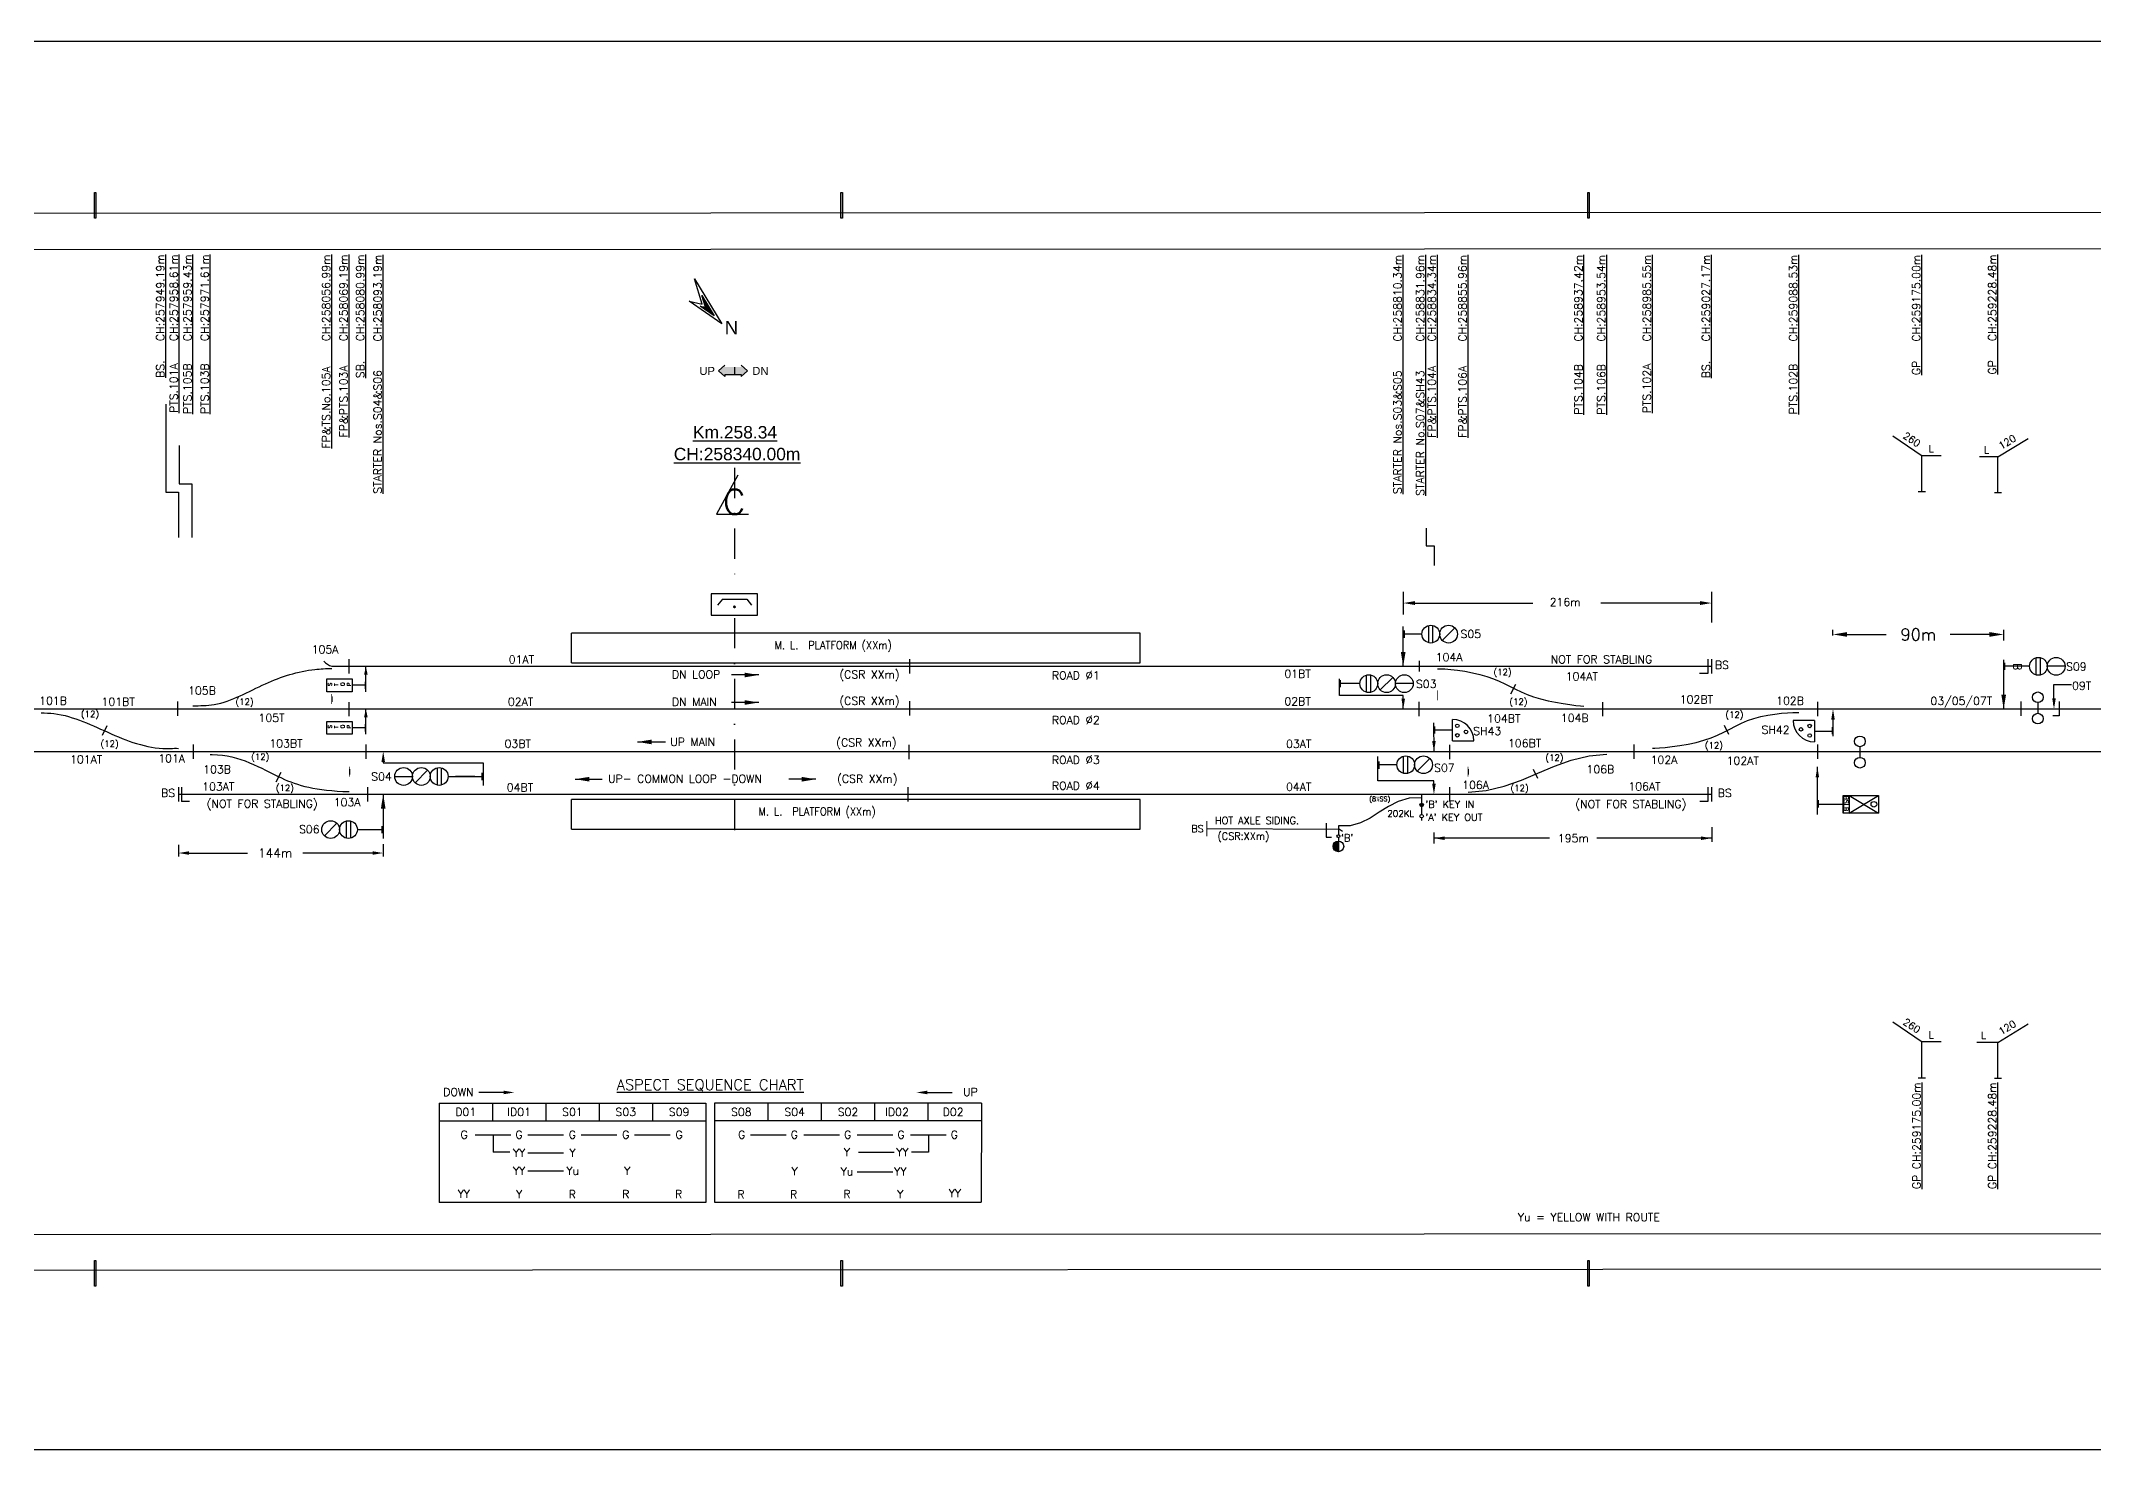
# Model space of a CAD drawing. Extents: x 2475 to 6205, y -9868 to 588.
# Drawn here: x 2975.9 to 3408.9, y -9868.1 to -9570.9 of the extents above; entities that cross this region are included whole.
import ezdxf
from ezdxf.enums import TextEntityAlignment as Align

# ---------------------------------------------------------------- set-up
doc = ezdxf.new("R2010")
doc.units = 0
doc.header["$LTSCALE"] = 0.5
doc.linetypes.add('DASHDOT', pattern=[25.4, 12.7, -6.35, 0, -6.35])
doc.linetypes.add('HIDDEN', pattern=[0.375, 0.25, -0.125])
doc.layers.get('0').update_dxf_attribs({"linetype": 'CONTINUOUS'})
doc.layers.get('DEFPOINTS').update_dxf_attribs({"linetype": 'CONTINUOUS'})
doc.layers.add('DIM', color=7, linetype='CONTINUOUS')
doc.layers.add('POINTS', color=7, linetype='CONTINUOUS')
doc.styles.add('ARIAL', font='arial.ttf')
doc.styles.add('ROMANS', font='ROMANS.shx')
doc.dimstyles.get("Standard").update_dxf_attribs({"dimtxt": 0.18, "dimasz": 0.18, "dimexe": 0.18, "dimexo": 0.0625, "dimgap": 0.09, "dimtad": 0, "dimtih": 1, "dimtoh": 1, "dimdec": 4, "dimzin": 0, "dimdsep": 46, "dimtxsty": 'Standard', "dimcen": 0.09, "dimadec": 0, "dimazin": 0, "dimtfac": 1, "dimtdec": 4, "dimtofl": 0, "dimtmove": 0, "dimatfit": 3, "dimfxl": 1, "dimtolj": 1, "dimtzin": 0, "dimarcsym": 0})

# ---------------------------------------------------------------- blocks, each defined once
blk = doc.blocks.new('*D106')
at = {"color": 0, "lineweight": -2, "ltscale": 5, "transparency": 16777216}
for p, q in [((3353.85, -9696.3), (3353.85, -9695.06)), ((3389.87, -9697.31), (3389.87, -9695.06)), ((3356.85, -9696.06), (3365.11, -9696.06)), ((3386.87, -9696.06), (3378.61, -9696.06))]:
    blk.add_line(p, q, dxfattribs=at)
at = {"color": 0, "ltscale": 5, "transparency": 16777216}
for points in [[(3356.85, -9695.56), (3356.85, -9696.56), (3353.85, -9696.06)], [(3386.87, -9695.56), (3386.87, -9696.56), (3389.87, -9696.06)]]:
    blk.add_solid(points, dxfattribs=at)
at = {"layer": 'DEFPOINTS', "color": 0, "ltscale": 5, "transparency": 16777216}
for p in [(3389.87, -9696.06), (3353.85, -9701.3), (3389.87, -9702.31)]:
    blk.add_point(p, dxfattribs=at)
at = {"color": 0, "ltscale": 5, "transparency": 16777216, "insert": (3371.86, -9696.06), "char_height": 2.5, "attachment_point": 5, "style": 'ROMANS'}
blk.add_mtext('\\A1;90m', dxfattribs=at)

msp = doc.modelspace()

# ---------------------------------------------------------------- hatches: boundary and pattern name
at = {"true_color": 0x000000}
h = msp.add_hatch(color=18, dxfattribs=at)
h.dxf.hatch_style = 1
h.paths.add_polyline_path([(2987.4535, -9602.8332), (2987.1664, -9602.8332), (2987.1664, -9608.2577), (2987.4535, -9608.2577)])
h = msp.add_hatch(color=18, dxfattribs=at)
h.dxf.hatch_style = 1
h.paths.add_polyline_path([(3144.9101, -9602.8332), (3144.623, -9602.8332), (3144.623, -9608.2577), (3144.9101, -9608.2577)])
h = msp.add_hatch(color=18, dxfattribs=at)
h.dxf.hatch_style = 1
h.paths.add_polyline_path([(3302.4059, -9602.8332), (3302.1188, -9602.8332), (3302.1188, -9608.2577), (3302.4059, -9608.2577)])
msp.add_hatch(color=18, dxfattribs=at).paths.add_polyline_path([(3116.0543, -9627.0405), (3115.2963, -9624.5475), (3117.8969, -9628.8349), (3114.9163, -9626.7825)])
h = msp.add_hatch(color=18, dxfattribs=at)
h.dxf.hatch_style = 1
h.paths.add_polyline_path([(3120.1372, -9639.6522), (3120.1372, -9639.2576), (3118.7937, -9640.4333), (3120.1372, -9641.6091), (3120.1372, -9641.2145), (3123.5929, -9641.2145), (3123.5929, -9641.6091), (3124.9364, -9640.4333), (3123.5929, -9639.2576), (3123.5929, -9639.6522)])
h = msp.add_hatch(color=18, dxfattribs=at)
edge = h.paths.add_edge_path()
edge.add_arc((3267.1014, -9732.0371), 0.375, 0, 360)
h = msp.add_hatch(color=18, dxfattribs=at)
h.paths.add_polyline_path([(3267.1014, -9731.7243, -0.41421356), (3267.4142, -9732.0371, -0.41421356), (3267.1014, -9732.3499)])
h.paths.add_polyline_path([(3267.1014, -9732.3499, -0.41421356), (3266.7885, -9732.0371, -0.41421356), (3267.1014, -9731.7243)])
h = msp.add_hatch(color=18, dxfattribs=at)
h.dxf.hatch_style = 1
h.paths.add_polyline_path([(2987.4535, -9828.1664), (2987.1664, -9828.1664), (2987.1664, -9833.5909), (2987.4535, -9833.5909)])
h = msp.add_hatch(color=18, dxfattribs=at)
h.dxf.hatch_style = 1
h.paths.add_polyline_path([(3144.9101, -9828.1664), (3144.623, -9828.1664), (3144.623, -9833.5909), (3144.9101, -9833.5909)])
h = msp.add_hatch(color=18, dxfattribs=at)
h.dxf.hatch_style = 1
h.paths.add_polyline_path([(3302.4059, -9828.1664), (3302.1188, -9828.1664), (3302.1188, -9833.5909), (3302.4059, -9833.5909)])

# ---------------------------------------------------------------- linework, layer by layer
at = {"color": 18, "true_color": 0x000000}
for p, q in [((2514.58, -9607.4143), (4562.288, -9606.3471)), ((4554.788, -9614.1035), (2540.7424, -9615.1443)), ((3115.3547, -9626.3897), (3113.7263, -9621.0335)), ((3113.7263, -9621.0335), (3119.4679, -9630.4995)), ((3112.589, -9625.7627), (3115.3547, -9626.3897)), ((3119.4679, -9630.4995), (3112.589, -9625.7627)), ((3116.0543, -9627.0405), (3115.2963, -9624.5475)), ((3115.2963, -9624.5475), (3117.8969, -9628.8349)), ((3114.9163, -9626.7825), (3116.0543, -9627.0405)), ((3117.8969, -9628.8349), (3114.9163, -9626.7825)), ((3372.6507, -9658.4256), (3366.4541, -9654.2005)), ((3388.6518, -9658.6155), (3395.0415, -9654.6884)), ((3372.6078, -9665.924), (3372.6078, -9658.424)), ((3376.7111, -9658.3556), (3372.6984, -9658.3556)), ((3376.7111, -9658.3588), (3372.6984, -9658.3556)), ((3388.6518, -9658.6155), (3384.798, -9658.6155)), ((3388.6518, -9666.1155), (3388.6518, -9658.6155)), ((3122.8578, -9662.4683), (3118.3578, -9670.7183)), ((3371.8578, -9665.924), (3373.3578, -9665.924)), ((3387.9018, -9666.1155), (3389.4018, -9666.1155)), ((3118.3578, -9670.7183), (3125.1078, -9670.7183)), ((3268.0786, -9673.613), (3268.0786, -9677.35)), ((3268.0786, -9677.35), (3269.7414, -9677.35)), ((3269.7414, -9677.35), (3269.7414, -9681.5022)), ((3119.6125, -9688.6501), (3118.5735, -9689.8636)), ((3119.5965, -9688.6501), (3124.7439, -9688.6501)), ((3124.7279, -9688.6501), (3125.7669, -9689.8636)), ((3263.2098, -9687.0428), (3263.2098, -9691.833)), ((3264.9733, -9689.4379), (3290.5431, -9689.4379)), ((3325.7838, -9689.4379), (3304.8782, -9689.4379)), ((3328.2588, -9687.0428), (3328.2588, -9693.535)), ((3263.4072, -9695.2422), (3263.4072, -9696.7422)), ((3268.5822, -9697.8124), (3268.5822, -9694.172)), ((3269.4822, -9697.8124), (3269.4822, -9694.172)), ((3274.1068, -9694.6652), (3271.4575, -9697.3193)), ((3267.1572, -9695.9922), (3263.4072, -9695.9922)), ((3040.8263, -9701.2885), (3040.8263, -9704.2885)), ((3159.0734, -9701.2688), (3159.0734, -9704.2688)), ((3266.5649, -9701.662), (3266.5649, -9703.912)), ((3327.436, -9701.287), (3327.436, -9704.287)), ((3328.2588, -9701.287), (3328.2588, -9704.287)), ((3390.0642, -9702.0376), (3390.0642, -9703.5376)), ((3395.3142, -9702.7876), (3390.0642, -9702.7876)), ((3396.7392, -9704.6078), (3396.7392, -9700.9674)), ((3397.6392, -9704.6078), (3397.6392, -9700.9674)), ((3402.8142, -9702.7876), (3399.0642, -9702.7876)), ((3044.2377, -9706.7904), (3041.5431, -9706.7904)), ((3044.2377, -9706.0404), (3044.2377, -9707.5404)), ((3249.914, -9705.6931), (3249.914, -9707.1931)), ((3254.0776, -9706.4431), (3249.914, -9706.4431)), ((3255.5026, -9708.2633), (3255.5026, -9704.6229)), ((3256.4026, -9708.2633), (3256.4026, -9704.6229)), ((3261.0272, -9705.116), (3258.378, -9707.7701)), ((3265.3276, -9706.4431), (3261.5776, -9706.4448)), ((3285.9239, -9708.5692), (3286.9783, -9706.5256)), ((3400.48, -9706.6563), (3404.1694, -9706.6563)), ((3004.6374, -9710.2314), (3004.6374, -9713.2314)), ((3040.8265, -9710.3199), (3040.8265, -9713.3199)), ((3159.091, -9710.1622), (3159.091, -9713.1622)), ((3266.5271, -9710.287), (3266.5271, -9713.287)), ((3305.2338, -9710.3246), (3305.2338, -9713.3246)), ((3350.5668, -9710.287), (3350.5668, -9713.287)), ((3393.4858, -9710.1995), (3393.4858, -9713.1995)), ((3397.0772, -9710.4424), (3397.0772, -9712.6924)), ((3401.5884, -9710.2416), (3401.5884, -9713.2416)), ((2989.7999, -9715.3495), (2988.7456, -9717.3931)), ((3044.2329, -9715.7549), (3041.5382, -9715.7549)), ((3044.2329, -9715.0049), (3044.2329, -9716.5049)), ((3331.9244, -9717.2058), (3330.9771, -9715.2873)), ((3007.9797, -9719.287), (3007.9797, -9722.287)), ((3044.3906, -9719.287), (3044.3906, -9722.287)), ((3158.9011, -9719.3828), (3158.9011, -9722.3828)), ((3272.9958, -9719.3735), (3272.9958, -9722.3735)), ((3311.8728, -9719.287), (3311.8728, -9722.287)), ((3350.5668, -9719.287), (3350.5668, -9722.287)), ((3359.543, -9719.7406), (3359.543, -9721.9906)), ((3026.4934, -9725.2146), (3025.439, -9727.2582)), ((3054.785, -9727.3496), (3057.4342, -9724.6956)), ((3059.4096, -9724.2024), (3059.4096, -9727.8428)), ((3060.3096, -9724.2024), (3060.3096, -9727.8428)), ((3068.9644, -9726.7726), (3068.9644, -9725.2726)), ((3069.1618, -9723.1835), (3069.1618, -9727.8981)), ((3257.8625, -9726.9285), (3257.8625, -9721.8162)), ((3263.2912, -9725.3682), (3263.2912, -9721.7278)), ((3264.1912, -9725.3682), (3264.1912, -9721.7278)), ((3268.8158, -9722.221), (3266.1666, -9724.8751)), ((3291.6075, -9726.4394), (3290.6602, -9724.5209)), ((3350.5668, -9734.0574), (3350.5668, -9723.987)), ((3004.8648, -9728.2861), (3004.8648, -9731.2861)), ((3005.48, -9728.287), (3005.48, -9731.287)), ((3044.7685, -9728.2995), (3044.7685, -9731.2995)), ((3050.4846, -9726.0226), (3054.2346, -9726.0209)), ((3061.7346, -9726.0226), (3068.9644, -9726.0226)), ((3158.6985, -9728.2914), (3158.6985, -9731.2914)), ((3267.1014, -9729.7871), (3267.1014, -9734.0174)), ((3272.9958, -9728.2871), (3272.9958, -9731.2871)), ((3327.4907, -9728.287), (3327.4907, -9731.287)), ((3328.2588, -9728.287), (3328.2588, -9731.287)), ((3355.9839, -9731.9056), (3350.7339, -9731.9056)), ((3355.9915, -9730.0306), (3355.9915, -9733.7806)), ((3357.3093, -9733.7806), (3363.4839, -9730.0306)), ((3357.3093, -9730.0306), (3363.4839, -9733.7806)), ((3357.3093, -9730.0306), (3357.3093, -9733.7806)), ((3035.656, -9738.5641), (3038.3053, -9735.91)), ((3040.2807, -9735.4168), (3040.2807, -9739.0572)), ((3041.1807, -9735.4168), (3041.1807, -9739.0572)), ((3042.6057, -9737.237), (3047.866, -9737.237)), ((3047.866, -9737.987), (3047.866, -9736.487)), ((3249.5369, -9737.1995), (3221.7925, -9737.0484)), ((3246.98, -9735.9015), (3246.98, -9738.8649)), ((3249.5369, -9736.4641), (3249.5369, -9738.3322)), ((3267.1014, -9734.7674), (3267.1014, -9735.3288)), ((3246.98, -9738.8649), (3248.0622, -9738.8649)), ((3249.5369, -9738.9579), (3249.5369, -9741.9016)), ((3294.085, -9739.0567), (3269.6958, -9739.0567)), ((3328.2794, -9739.0567), (3304.0599, -9739.0567)), ((3372.6507, -9782.1114), (3366.4541, -9777.8863)), ((3388.6518, -9782.1484), (3395.0415, -9778.2214)), ((3372.6078, -9789.6098), (3372.6078, -9782.1098)), ((3376.7111, -9782.0414), (3372.6984, -9782.0414)), ((3376.7111, -9782.0446), (3372.6984, -9782.0414)), ((3388.6518, -9782.1484), (3384.1953, -9782.1484)), ((3388.6518, -9789.6484), (3388.6518, -9782.1484)), ((3371.8578, -9789.6098), (3373.3578, -9789.6098)), ((3387.9018, -9789.6484), (3389.4018, -9789.6484)), ((3073.4776, -9792.693), (3068.2276, -9792.693)), ((3162.8004, -9792.693), (3168.0504, -9792.693)), ((3059.848, -9794.9412), (3116.098, -9794.9412)), ((3059.848, -9794.9412), (3059.848, -9815.8842)), ((3059.848, -9798.6912), (3116.098, -9798.6912)), ((3071.098, -9794.9412), (3071.098, -9798.6912)), ((3082.348, -9794.9412), (3082.348, -9798.6912)), ((3093.598, -9794.9412), (3093.598, -9798.6912)), ((3104.848, -9794.9412), (3104.848, -9798.6912)), ((3116.098, -9794.9412), (3116.098, -9815.8842)), ((3117.973, -9794.9412), (3117.973, -9815.8316)), ((3174.2333, -9794.9412), (3117.973, -9794.9412)), ((3174.2315, -9798.6912), (3117.973, -9798.6912)), ((3129.223, -9794.9412), (3129.223, -9798.6912)), ((3140.473, -9794.9412), (3140.473, -9798.6912)), ((3151.723, -9794.9412), (3151.723, -9798.6912)), ((3162.973, -9794.9412), (3162.973, -9798.6912)), ((3162.973, -9795.3162), (3162.973, -9798.6912)), ((3174.2333, -9794.9412), (3174.2239, -9815.8316)), ((3067.4922, -9801.606), (3074.9922, -9801.606)), ((3071.2422, -9801.606), (3071.2422, -9805.2931)), ((3078.598, -9801.606), (3086.098, -9801.606)), ((3089.848, -9801.606), (3097.348, -9801.606)), ((3101.098, -9801.606), (3108.598, -9801.606)), ((3125.5549, -9801.606), (3133.0549, -9801.606)), ((3136.8049, -9801.606), (3144.3049, -9801.606)), ((3148.0549, -9801.606), (3155.5549, -9801.606)), ((3159.3049, -9801.606), (3166.8049, -9801.606)), ((3163.0549, -9801.606), (3163.0549, -9805.2931)), ((3074.7776, -9805.2931), (3071.2422, -9805.2931)), ((3078.598, -9805.418), (3086.098, -9805.418)), ((3148.319, -9805.3087), (3155.819, -9805.3087)), ((3163.0549, -9805.2931), (3159.5194, -9805.2931)), ((3078.598, -9809.201), (3086.098, -9809.201)), ((3148.0549, -9809.4626), (3155.5549, -9809.4626)), ((3116.098, -9815.8842), (3059.848, -9815.8842)), ((3117.973, -9815.8316), (3174.2239, -9815.8316)), ((2540.7768, -9822.8943), (4554.788, -9821.8492)), ((2514.58, -9830.3932), (4562.288, -9829.3266))]:
    msp.add_line(p, q, dxfattribs=at)
at = {"color": 18, "linetype": 'DASHDOT', "true_color": 0x000000}
msp.add_line((3122.1416, -9639.6522), (3122.1416, -9641.2145), dxfattribs=at)
at = {"color": 18, "ltscale": 5, "true_color": 0x000000}
for p, q in [((3207.7563, -9695.8202), (3087.7441, -9695.8202)), ((3087.7441, -9702.037), (3087.7441, -9695.8202)), ((3207.7563, -9695.8202), (3087.7441, -9695.8202)), ((3087.7441, -9702.037), (3087.7441, -9695.8202)), ((3207.7563, -9702.037), (3207.7563, -9695.8202)), ((3207.7563, -9702.037), (3207.7563, -9695.8202)), ((3249.7924, -9708.9404), (3249.7924, -9705.4212)), ((3327.436, -9704.287), (3325.7295, -9704.287)), ((3353.8668, -9714.037), (3353.8668, -9717.4955)), ((3401.5884, -9713.2416), (3400.257, -9713.2416)), ((3269.6958, -9727.5371), (3269.6958, -9726.9285)), ((3007.1865, -9731.287), (3005.48, -9731.287)), ((3091.9011, -9730.9066), (3087.7441, -9730.9066)), ((3087.7441, -9737.1235), (3087.7441, -9730.9066)), ((3133.5899, -9730.9066), (3091.8955, -9730.9066)), ((3156.7948, -9730.9066), (3133.5899, -9730.9066)), ((3207.7563, -9730.9066), (3155.8949, -9730.9066)), ((3207.7563, -9737.1235), (3207.7563, -9730.9066)), ((3327.4907, -9731.287), (3325.7842, -9731.287)), ((3269.6958, -9737.878), (3269.6958, -9740.1478)), ((3328.2794, -9736.7056), (3328.2794, -9739.8067)), ((3004.8662, -9740.4219), (3004.8662, -9742.9266)), ((3007.1162, -9742.1766), (3019.4604, -9742.1766)), ((3045.8148, -9742.1766), (3031.1033, -9742.1766)), ((3048.0648, -9740.3148), (3048.0648, -9742.9266)), ((3326.0294, -9739.0567), (3304.9108, -9739.0567))]:
    msp.add_line(p, q, dxfattribs=at)
at = {"color": 18, "linetype": 'ByBlock', "true_color": 0x000000}
for p, q in [((3037.2047, -9709.1209), (3037.2047, -9710.2816)), ((3040.9458, -9724.4541), (3040.9458, -9725.6148)), ((3276.8958, -9724.4541), (3276.8958, -9725.6148))]:
    msp.add_line(p, q, dxfattribs=at)
at = {"color": 18, "ltscale": 27, "true_color": 0x000000}
for p, q in [((3263.2098, -9708.9404), (3249.7924, -9708.9404)), ((3048.0648, -9723.1835), (3069.1618, -9723.1835)), ((3269.6958, -9726.9285), (3257.8625, -9726.9285))]:
    msp.add_line(p, q, dxfattribs=at)
at = {"color": 18, "linetype": 'HIDDEN', "ltscale": 27, "true_color": 0x000000}
msp.add_line((3048.0648, -9722.9711), (3048.0648, -9723.1835), dxfattribs=at)
at = {"color": 18, "true_color": 0x000000}
for points in [[(2474.6115, -9570.8647), (4590.6897, -9570.8647), (4590.6897, -9868.1189), (2474.6115, -9868.1189)], [(2987.1664, -9602.8332), (2987.4535, -9602.8332), (2987.4535, -9608.2577), (2987.1664, -9608.2577)], [(3144.623, -9602.8332), (3144.9101, -9602.8332), (3144.9101, -9608.2577), (3144.623, -9608.2577)], [(3302.1188, -9602.8332), (3302.4059, -9602.8332), (3302.4059, -9608.2577), (3302.1188, -9608.2577)], [(3126.9828, -9687.4897), (3117.2328, -9687.4897), (3117.2328, -9691.9897), (3126.9828, -9691.9897)], [(3036.1431, -9708.1404), (3036.1431, -9705.4404), (3041.5431, -9705.4404), (3041.5431, -9708.1404)], [(3036.1382, -9717.1049), (3036.1382, -9714.4049), (3041.5382, -9714.4049), (3041.5382, -9717.1049)], [(3363.4839, -9730.0306), (3363.4839, -9733.7806), (3355.9839, -9733.7806), (3355.9839, -9730.0306)], [(2987.1664, -9828.1664), (2987.4535, -9828.1664), (2987.4535, -9833.5909), (2987.1664, -9833.5909)], [(3144.623, -9828.1664), (3144.9101, -9828.1664), (3144.9101, -9833.5909), (3144.623, -9833.5909)], [(3302.1188, -9828.1664), (3302.4059, -9828.1664), (3302.4059, -9833.5909), (3302.1188, -9833.5909)]]:
    msp.add_lwpolyline(points, close=True, dxfattribs=at)
for points in [[(3002.2036, -9647.4559), (3002.2036, -9666.0735), (3004.8648, -9666.0735), (3004.8648, -9675.6032)], [(3005.0296, -9656.1785), (3005.0296, -9664.2882), (3007.6908, -9664.2882), (3007.6908, -9675.6032)], [(3037.2048, -9702.7887), (3091.7287, -9702.7874)], [(3087.7441, -9702.037), (3091.5982, -9702.037)], [(3087.7441, -9702.037), (3091.5982, -9702.037)], [(3091.6156, -9702.037), (3134.8689, -9702.037)], [(3091.7441, -9702.787), (3137.7922, -9702.787)], [(3114.7414, -9702.037), (3134.8689, -9702.037)], [(3134.8689, -9702.037), (3154.3598, -9702.037)], [(3137.7922, -9702.787), (3328.2588, -9702.787)], [(3154.3597, -9702.037), (3207.7563, -9702.037)], [(3004.8648, -9729.7861), (3091.5982, -9729.7851)], [(3091.6303, -9729.7852), (3137.3447, -9729.7872)], [(3137.3447, -9729.7872), (3328.2588, -9729.787)], [(3087.7441, -9737.1235), (3109.4157, -9737.1235)], [(3109.4157, -9737.1235), (3133.9089, -9737.1235)], [(3133.9089, -9737.1235), (3207.7563, -9737.1235)]]:
    msp.add_lwpolyline(points, dxfattribs=at)
at = {"color": 18, "linetype": 'DASHDOT', "true_color": 0x000000}
for points in [[(3122.1494, -9660.9247), (3122.1494, -9686.4489)], [(3122.1494, -9692.6354), (3122.1494, -9739.3907)]]:
    msp.add_lwpolyline(points, dxfattribs=at)
at = {"color": 18, "true_color": 0x000000, "const_width": 0.3}
msp.add_lwpolyline([(3122.0002, -9690.2452, -1), (3122.3002, -9690.2452, -1)], format="xyb", close=True, dxfattribs=at)
at = {"color": 18, "ltscale": 5, "true_color": 0x000000}
for points in [[(3044.4048, -9708.1676), (3044.4048, -9702.7884)], [(3400.48, -9710.9274), (3400.48, -9706.6563)], [(3044.4, -9717.1322), (3044.4, -9711.7529)], [(3263.2208, -9711.787), (3263.2098, -9708.9404)], [(3269.7065, -9720.787), (3269.6958, -9714.6862)]]:
    msp.add_lwpolyline(points, dxfattribs=at)
at = {"color": 18, "linetype": 'ByBlock', "true_color": 0x000000}
for points in [[(3270.4098, -9703.3457), (3271.047, -9703.3024), (3272.0138, -9703.331), (3273.2412, -9703.4298), (3274.6603, -9703.5971), (3276.202, -9703.8312), (3277.7974, -9704.1303), (3279.3774, -9704.4928), (3280.8732, -9704.9169), (3282.2336, -9705.3987), (3283.479, -9705.9258), (3284.6477, -9706.4835), (3285.7782, -9707.0572), (3286.9086, -9707.6322), (3288.0774, -9708.1938), (3289.3228, -9708.7275), (3290.6831, -9709.2186), (3292.1793, -9709.655), (3293.7619, -9710.0356), (3295.3642, -9710.3615), (3296.9195, -9710.6343), (3298.3608, -9710.8553), (3299.6215, -9711.0259), (3300.6348, -9711.1474), (3301.3338, -9711.2211)], [(3315.7728, -9720.0786), (3316.3097, -9720.0587), (3317.2361, -9719.9954), (3318.4747, -9719.8829), (3319.9481, -9719.7155), (3321.5789, -9719.4877), (3323.2896, -9719.1937), (3325.0028, -9718.8278), (3326.6412, -9718.3845), (3328.1457, -9717.8626), (3329.5308, -9717.2799), (3330.8291, -9716.6588), (3332.0735, -9716.0218), (3333.2969, -9715.3911), (3334.5319, -9714.7892), (3335.8114, -9714.2386), (3337.1682, -9713.7615), (3338.6193, -9713.375), (3340.1187, -9713.0744), (3341.6045, -9712.8497), (3343.0149, -9712.6908), (3344.2882, -9712.5877), (3345.3625, -9712.5304), (3346.176, -9712.5087), (3346.6668, -9712.5126)], [(3276.8958, -9729.3328), (3280.6813, -9729.0182), (3284.5176, -9728.105), (3288.1283, -9726.814), (3291.6187, -9725.334), (3295.0946, -9723.8541), (3298.6615, -9722.563), (3302.4249, -9721.6499), (3306.1698, -9721.3308)]]:
    msp.add_lwpolyline(points, dxfattribs=at)
at = {"color": 18, "lineweight": 25, "true_color": 0x000000, "const_width": 0.15}
for points in [[(3270.4098, -9707.8269), (3270.4098, -9709.9348)], [(3037.2047, -9708.6474), (3037.2047, -9710.7552)], [(3040.9458, -9723.9805), (3040.9458, -9726.0883)], [(3276.8958, -9723.9805), (3276.8958, -9726.0883)]]:
    msp.add_lwpolyline(points, dxfattribs=at)
at = {"color": 18, "true_color": 0x000000}
for points, const_width in [([(2696.8564, -9711.787), (3365.0875, -9711.787)], 0.225), ([(3364.7381, -9711.787), (3735.6859, -9711.787)], 0.225), ([(2696.6539, -9720.787), (3735.6859, -9720.787)], 0.225), ([(3221.7925, -9738.6908), (3221.7925, -9735.4059)], 0.2025)]:
    msp.add_lwpolyline(points, dxfattribs=dict(at, const_width=const_width))
at = {"color": 18, "linetype": 'HIDDEN', "ltscale": 27, "true_color": 0x000000}
msp.add_lwpolyline([(3048.0648, -9722.9711), (3048.0648, -9723.1835)], dxfattribs=at)
at = {"color": 18, "true_color": 0x000000, "const_width": 1.125}
msp.add_lwpolyline([(3249.5369, -9740.2141, 0.41421356), (3248.9744, -9740.7766, 0.41421356), (3249.5369, -9741.3391, 1)], format="xyb", dxfattribs=at)
at = {"color": 18, "true_color": 0x000000}
for centre, radius in [((3269.0322, -9695.9922), 1.875), ((3272.7822, -9695.9922), 1.875), ((3397.1892, -9702.7876), 1.875), ((3400.9392, -9702.7876), 1.875), ((3255.9526, -9706.4431), 1.875), ((3259.7026, -9706.4431), 1.875), ((3263.4526, -9706.4431), 1.875), ((3397.0772, -9709.3174), 1.125), ((3397.0772, -9713.8174), 1.125), ((3359.543, -9718.6156), 1.125), ((3052.3596, -9726.0226), 1.875), ((3056.1096, -9726.0226), 1.875), ((3059.8596, -9726.0226), 1.875), ((3263.7412, -9723.548), 1.875), ((3267.4912, -9723.548), 1.875), ((3359.543, -9723.1156), 1.125), ((3267.1014, -9732.0371), 0.375), ((3267.1014, -9732.0371), 0.375), ((3267.1014, -9734.3924), 0.375), ((3267.1014, -9732.0371), 0.3128), ((3362.4903, -9731.9009), 0.5957), ((3036.9807, -9737.237), 1.875), ((3040.7307, -9737.237), 1.875), ((3249.5369, -9738.6451), 0.3128), ((3249.5369, -9740.7766), 1.125)]:
    msp.add_circle(centre, radius, dxfattribs=at)
for centre, radius, start, end in [((3038.4567, -9699.1163), 3.8799, 221.422809, 251.176614), ((3249.4204, -9738.3977), 1.2038, 37.234409, 84.447302)]:
    msp.add_arc(centre, radius, start, end, dxfattribs=at)
for points, knots in [([(3007.9368, -9711.1295), (3009.439, -9711.1022), (3014.8721, -9711.0036), (3022.8204, -9706.1508), (3031.2001, -9703.4648), (3036.017, -9703.2613), (3037.2048, -9703.2436)], [0, 0, 0, 0, 5.95253573, 21.52945624, 35.99614083, 40.74761011, 40.74761011, 40.74761011, 40.74761011]), ([(2975.8908, -9712.6298), (2976.7985, -9712.6015), (2982.0124, -9712.8646), (2990.5678, -9717.2584), (2999.4295, -9720.5205), (3004.3042, -9720.0513), (3004.8648, -9720.1143)], [0, 0, 0, 0, 3.6088761, 20.73161438, 37.90820535, 40.15881054, 40.15881054, 40.15881054, 40.15881054]), ([(3011.5908, -9721.4183), (3011.7213, -9721.4156), (3017.8467, -9721.3441), (3025.4732, -9726.6181), (3033.7439, -9729.0091), (3040.8648, -9729.2253)], [1.77712007, 1.77712007, 1.77712007, 1.77712007, 2.19185303, 21.18504497, 36.23033563, 36.23033563, 36.23033563, 36.23033563])]:
    msp.add_open_spline(points, degree=3, knots=knots, dxfattribs=at)
for points in [[(3265.6848, -9689.0254), (3265.6848, -9689.8504), (3263.2098, -9689.4379)], [(3325.7838, -9689.0254), (3325.7838, -9689.8504), (3328.2588, -9689.4379)], [(3350.9418, -9726.237), (3350.1918, -9726.237), (3350.5668, -9723.987)], [(3073.4776, -9792.318), (3073.4776, -9793.068), (3075.7276, -9792.693)], [(3162.8004, -9792.318), (3162.8004, -9793.068), (3160.5504, -9792.693)]]:
    msp.add_solid(points, dxfattribs=at)
at = {"color": 18, "ltscale": 5, "true_color": 0x000000}
for points in [[(3044.7798, -9704.5541), (3044.4048, -9702.7884), (3044.0298, -9704.5541)], [(3044.775, -9713.5186), (3044.4, -9711.7529), (3044.025, -9713.5186)], [(3263.5848, -9709.6029), (3263.2098, -9711.8529), (3262.8348, -9709.6029)], [(3400.855, -9709.537), (3400.48, -9711.787), (3400.105, -9709.537)], [(3047.6898, -9722.9711), (3048.0648, -9720.7211), (3048.4398, -9722.9711)], [(3270.0708, -9718.5371), (3269.6958, -9720.7871), (3269.3208, -9718.5371)], [(3270.0708, -9727.5371), (3269.6958, -9729.7871), (3269.3208, -9727.5371)], [(3007.1162, -9741.8016), (3007.1162, -9742.5516), (3004.8662, -9742.1766)], [(3045.8148, -9741.8016), (3045.8148, -9742.5516), (3048.0648, -9742.1766)], [(3271.9458, -9738.6817), (3271.9458, -9739.4317), (3269.6958, -9739.0567)], [(3326.0294, -9738.6817), (3326.0294, -9739.4317), (3328.2794, -9739.0567)]]:
    msp.add_solid(points, dxfattribs=at)
at = {"layer": 'DIM', "color": 18, "ltscale": 5, "true_color": 0x000000}
for p, q in [((3118.7937, -9640.4333), (3120.1372, -9639.2576)), ((3118.7937, -9640.4333), (3120.1372, -9641.6091)), ((3120.1372, -9641.2145), (3123.5929, -9641.2145)), ((3120.1372, -9641.2145), (3120.1372, -9641.6091)), ((3124.9364, -9640.4333), (3123.5929, -9639.2576)), ((3124.9364, -9640.4333), (3123.5929, -9641.6091)), ((3123.5929, -9641.2145), (3123.5929, -9641.6091)), ((3269.8645, -9716.9917), (3269.8645, -9715.4917)), ((3273.6145, -9716.2274), (3269.8645, -9716.2329)), ((3273.6145, -9718.4774), (3273.6145, -9713.9774)), ((3349.9498, -9714.2326), (3345.4498, -9714.2326)), ((3349.9498, -9714.2326), (3349.9498, -9718.7326)), ((3349.9498, -9716.4826), (3353.6998, -9716.4772)), ((3353.6998, -9715.6289), (3353.6998, -9717.1289)), ((3273.6145, -9718.4774), (3278.1145, -9718.4774)), ((3258.1162, -9724.4018), (3258.1162, -9722.9018)), ((3261.8662, -9723.548), (3258.1162, -9723.5535)), ((3067.3868, -9726.0226), (3063.3368, -9726.0226)), ((3350.7339, -9731.0573), (3350.7339, -9732.5573))]:
    msp.add_line(p, q, dxfattribs=at)
for centre in [(3274.6182, -9715.337), (3276.4435, -9716.6273), (3347.1208, -9716.0827), (3348.9461, -9715.3698), (3274.6182, -9717.3402), (3348.9461, -9717.373)]:
    msp.add_circle(centre, 0.375, dxfattribs=at)
for centre, start, end in [((3273.6145, -9718.4774), 0, 90), ((3349.9498, -9714.2326), 180, 270)]:
    msp.add_arc(centre, 4.5, start, end, dxfattribs=at)
for points in [[(3353.4918, -9714.037), (3354.2418, -9714.037), (3353.8668, -9711.787)], [(3270.0708, -9727.5371), (3269.3208, -9727.5371), (3269.6958, -9729.7871)]]:
    msp.add_solid(points, dxfattribs=at)
at = {"layer": 'POINTS', "color": 18, "true_color": 0x000000}
msp.add_lwpolyline([(3267.1014, -9730.5371), (3264.4437, -9730.6146), (3262.1379, -9731.2776), (3260.074, -9732.3282), (3258.142, -9733.5683), (3256.2323, -9734.8), (3254.2347, -9735.8251), (3252.0396, -9736.4459), (3249.5369, -9736.4641)], dxfattribs=at)

# ---------------------------------------------------------------- texts
at = {"color": 18, "true_color": 0x000000, "style": 'ROMANS'}
for s, p in [('%%UBS.   CH:257949.19m', (3001.8898, -9615.8711)), ('%%UPTS.101A   CH:257958.61m', (3004.7158, -9615.8711)), ('%%UPTS.105B   CH:257959.43m', (3007.5991, -9615.8711)), ('%%UPTS.103B   CH:257971.61m', (3011.2531, -9615.8711)), ('%%UFP&TS.No.105A   CH:258056.99m', (3036.8671, -9615.9224)), ('%%UFP&PTS.103A   CH:258069.19m', (3040.5271, -9615.9224)), ('%%USB.   CH:258080.99m', (3044.0671, -9615.917)), ('%%USTARTER Nos.S04&S06   CH:258093.19m', (3047.7271, -9615.9386)), ('%%USTARTER Nos.S03&S05   CH:258810.34m', (3262.8721, -9615.9965)), ('%%USTARTER No.S07&SH43   CH:258831.96m', (3267.6459, -9615.9965)), ('%%UFP&PTS.104A   CH:258834.34m', (3270.0721, -9615.9965)), ('%%UFP&PTS.106A   CH:258855.96m', (3276.5581, -9615.9965)), ('%%UPTS.104B   CH:258937.42m', (3300.9961, -9615.9965)), ('%%UPTS.106B   CH:258953.54m', (3305.8321, -9615.9965)), ('%%UPTS.102A   CH:258985.55m', (3315.4351, -9615.9384)), ('%%UBS.   CH:259027.17m', (3327.9211, -9615.9384)), ('%%UPTS.102B   CH:259088.53m', (3346.3291, -9615.9384)), ('%%UGP   CH:259175.00m', (3372.2701, -9615.9769)), ('%%UGP   CH:259228.48m', (3388.3141, -9615.8776)), ('%%UGP CH:259175.00m', (3372.3398, -9790.5856)), ('%%UGP CH:259228.48m', (3388.3141, -9790.5856))]:
    msp.add_text(s, height=1.6875, rotation=90, dxfattribs=at).set_placement(p, align=Align.RIGHT)
msp.add_text('C', height=5.25, dxfattribs=at).set_placement((3122.1078, -9670.7183), align=Align.CENTER)
at = {"color": 18, "true_color": 0x000000, "style": 'ROMANS', "width": 0.9}
for p in [(3130.6133, -9699.6702), (3127.2196, -9734.7522)]:
    msp.add_text('M. L.  PLATFORM (XXm)', height=1.6875, dxfattribs=at).set_placement(p, align=Align.BOTTOM_LEFT)
at = {"color": 18, "true_color": 0x000000, "style": 'ROMANS'}
for s, p in [('01AT', (3074.5382, -9702.6954)), ('DN LOOP', (3108.9597, -9705.8376)), ('01BT', (3238.1402, -9705.7109)), ('02AT', (3074.369, -9711.6087)), ('DN MAIN', (3108.9597, -9711.6393)), ('02BT', (3238.1402, -9711.5294)), ('03BT', (3073.663, -9720.457)), ('UP MAIN', (3108.6017, -9720.0902)), ('03AT', (3238.4893, -9720.5083)), ('04BT', (3074.1187, -9729.6969)), ('UP- COMMON LOOP -DOWN', (3095.469, -9727.8583)), ('04AT', (3238.4893, -9729.5592))]:
    msp.add_text(s, height=1.6875, dxfattribs=at).set_placement(p, align=Align.BOTTOM_LEFT)
for s, p in [('(CSR XXm)', (3157.0031, -9705.8474)), ('NOT FOR STABLING', (3315.7311, -9702.6699)), ('101BT', (2995.6593, -9711.6118)), ('(CSR XXm)', (3157.0031, -9711.4291)), ('105T', (3027.2585, -9715.0005)), ('103BT', (3031.0574, -9720.3997)), ('(CSR XXm)', (3156.3379, -9720.2095)), ('101AT', (2988.8085, -9723.7638)), ('(CSR XXm)', (3156.5319, -9727.8604)), ('(NOT FOR STABLING)', (3034.2455, -9733.1201)), ('(NOT FOR STABLING)', (3322.9396, -9733.2006))]:
    msp.add_text(s, height=1.6875, dxfattribs=at).set_placement(p, align=Align.BOTTOM_RIGHT)
for s, height, p in [('(12)', 1.3125, (3282.2602, -9704.6336)), ('(12)', 1.3125, (3331.1701, -9713.625)), ('(12)', 1.3125, (3293.1936, -9722.6925)), ('(12)', 1.3125, (3326.8287, -9720.097)), ('(12)', 1.3125, (3285.8606, -9729.1086)), ('202KL', 1.35, (3259.8622, -9734.5245)), ("'B' KEY IN", 1.5, (3267.8555, -9732.6503)), ("'A' KEY OUT", 1.5, (3267.8555, -9735.3761)), ('BS', 1.5, (3218.4877, -9737.7675)), ('HOT AXLE SIDING.', 1.5, (3223.4928, -9736.0668)), ('(CSR:XXm)', 1.5, (3224.0371, -9739.3648)), ('DOWN', 1.6875, (3060.71, -9793.443)), ('UP', 1.6875, (3170.3674, -9793.443)), ('Yu = YELLOW WITH ROUTE', 1.6875, (3287.4043, -9819.8556))]:
    msp.add_text(s, height=height, dxfattribs=at).set_placement(p)
msp.add_text('B', height=1.6875, rotation=270, dxfattribs=at).set_placement((3392.7742, -9702.8478), align=Align.MIDDLE)
msp.add_text('BSLB', height=0.945, rotation=270, dxfattribs=at).set_placement((3356.1837, -9730.1183))
at = {"color": 18, "linetype": 'DASHDOT', "true_color": 0x000000, "style": 'ROMANS'}
msp.add_text("`B'", height=1.5, dxfattribs=at).set_placement((3250.066, -9739.7273))
at = {"color": 18, "true_color": 0x000000, "style": 'ROMANS'}
for s, height, p in [('%%UASPECT SEQUENCE CHART', 2.25, (3117.0456, -9791.1609)), ('D01', 1.6875, (3065.473, -9796.8162)), ('ID01', 1.6875, (3076.723, -9796.8162)), ('S01', 1.6875, (3087.973, -9796.8162)), ('S03', 1.6875, (3099.223, -9796.8162)), ('S09', 1.6875, (3110.473, -9796.8162)), ('S08', 1.6875, (3123.598, -9796.8162)), ('S04', 1.6875, (3134.848, -9796.8162)), ('S02', 1.6875, (3146.098, -9796.8162)), ('ID02 ', 1.6875, (3157.0213, -9796.8162)), ('D02', 1.6875, (3168.2713, -9796.8162)), ('G', 1.6875, (3065.1302, -9801.606)), ('G', 1.6875, (3076.723, -9801.606)), ('G', 1.6875, (3087.973, -9801.606)), ('G', 1.6875, (3099.223, -9801.606)), ('G', 1.6875, (3110.473, -9801.606)), ('G', 1.6875, (3123.6799, -9801.606)), ('G', 1.6875, (3134.7857, -9801.606)), ('G', 1.6875, (3146.0357, -9801.606)), ('G', 1.6875, (3157.2857, -9801.606)), ('G', 1.6875, (3168.5357, -9801.606)), ('YY', 1.6875, (3076.723, -9805.418)), ('Y', 1.6875, (3087.973, -9805.418)), ('Y', 1.6875, (3145.8872, -9805.2716)), ('YY', 1.6875, (3157.5935, -9805.2716)), ('YY', 1.6875, (3076.723, -9809.201)), ('Yu', 1.6875, (3088.0371, -9809.2137)), ('Y', 1.6875, (3099.5466, -9809.2137)), ('Y', 1.6875, (3134.848, -9809.3244)), ('Yu', 1.6875, (3145.8872, -9809.3805)), ('YY', 1.6875, (3157.1372, -9809.3754)), ('YY', 1.6875, (3065.0673, -9814.105)), ('Y', 1.6875, (3076.723, -9814.1831)), ('R', 1.6875, (3087.973, -9814.1831)), ('R', 1.6875, (3099.223, -9814.1437)), ('R', 1.6875, (3110.397, -9814.1437)), ('R', 1.6875, (3123.509, -9814.1942)), ('R', 1.6875, (3134.6372, -9814.1942)), ('R', 1.6875, (3145.8872, -9814.1212)), ('Y', 1.6875, (3157.1372, -9814.1212)), ('YY', 1.6875, (3168.6514, -9813.9674))]:
    msp.add_text(s, height=height, dxfattribs=at).set_placement(p, align=Align.MIDDLE)
at = {"color": 18, "true_color": 0x000000, "attachment_point": 5, "style": 'ROMANS'}
for s, insert, char_height in [('216m', (3297.3534, -9689.2215), 1.6875), ('(12)', (2986.2204, -9713.0508), 1.3125), ('(12)', (3018.8163, -9710.4819), 1.3125), ('(12)', (3287.5215, -9710.4706), 1.3125), ('(12)', (2990.3619, -9719.3464), 1.3125), ('(12)', (3022.1382, -9722.096), 1.3125), ('(12)', (3027.323, -9728.6496), 1.3125), ('\\A1;195m', (3299.0894, -9739.0567), 1.6875)]:
    msp.add_mtext(s, dxfattribs=dict(at, insert=insert, char_height=char_height))
at = {"color": 18, "true_color": 0x000000, "char_height": 1.6875, "attachment_point": 1, "style": 'ROMANS'}
for s, insert in [('ROAD {\\H1.08333x;Ø}1', (3189.1068, -9703.7045)), ('ROAD {\\H1.08333x;Ø}2', (3189.1068, -9713.1336)), ('ROAD {\\H1.08333x;Ø}3', (3189.1068, -9721.5627)), ('ROAD {\\H1.08333x;Ø}4', (3189.1068, -9726.9915))]:
    msp.add_mtext_dynamic_manual_height_columns(s, width=21.407901, gutter_width=11.25, heights=[5.8038], dxfattribs=dict(at, insert=insert))
at = {"color": 18, "true_color": 0x000000, "char_height": 0.8034, "width": 1.213379, "attachment_point": 1, "rotation": 90, "style": 'ROMANS'}
for insert in [(3036.4241, -9706.9366), (3036.4241, -9715.8853)]:
    msp.add_mtext('S\\PT\\PO\\PP', dxfattribs=dict(at, insert=insert))
at = {"color": 18, "ltscale": 5, "true_color": 0x000000, "insert": (3025.2818, -9742.1766), "char_height": 1.875, "attachment_point": 5, "style": 'ROMANS'}
msp.add_mtext('\\A1;144m', dxfattribs=at)
at = {"color": 18, "true_color": 0x000000, "style": 'ROMANS'}
for tag, p, rotation in [('260', (3368.474, -9654.4594), 325.712424), ('120', (3389.3603, -9657.0954), 31.57463), ('260', (3368.474, -9778.1452), 325.712424), ('120', (3389.3603, -9780.6284), 31.57463)]:
    msp.add_attdef(tag, p, 'XXX', height=1.5, rotation=rotation, dxfattribs=at)
for p in [(3374.5507, -9657.6056), (3386.2218, -9657.8654), (3374.5507, -9781.2914), (3385.6192, -9781.3984)]:
    msp.add_attdef('L', text='XXX', height=1.5, dxfattribs=at).set_placement(p, align=Align.CENTER)
for tag, p in [('S05', (3277.4663, -9695.1213)), ('105A', (3035.7894, -9698.3871)), ('BS', (3330.4473, -9701.6633)), ('105B', (3009.8363, -9707.0601)), ('S03', (3268.0695, -9705.6639)), ('101B', (2978.4223, -9709.1937)), ('102BT', (3325.0528, -9708.9335)), ('03/05/07T', (3380.9357, -9709.2548)), ('104BT', (3284.4315, -9712.9495)), ('106BT', (3288.8116, -9718.159)), ('101A', (3003.433, -9721.3581)), ('103B', (3013.0101, -9723.6847)), ('S04', (3047.693, -9725.1947)), ('S07', (3271.8976, -9723.3605)), ('106B', (3304.8007, -9723.671)), ('102AT', (3334.8244, -9721.852)), ('BS', (3002.6852, -9728.6633)), ('106A', (3278.4636, -9726.9742)), ('BS', (3331.0362, -9728.6633)), ('103A', (3040.4392, -9730.621)), ('S06', (3032.466, -9736.3218))]:
    msp.add_attdef(tag, text='XXX', height=1.6875, dxfattribs=at).set_placement(p, align=Align.TOP_CENTER)
for tag, p in [('104AT', (3300.8834, -9706.2629)), ('103AT', (3013.2687, -9729.505)), ('106AT', (3314.1012, -9729.4768))]:
    msp.add_attdef(tag, text='SXX', height=1.6875, dxfattribs=at).set_placement(p, align=Align.BOTTOM_CENTER)
msp.add_attdef('SH43', text='Sh', height=1.6875, dxfattribs=at).set_placement((3277.9707, -9716.4336), align=Align.MIDDLE_LEFT)
at = {"layer": 'DIM', "color": 18, "ltscale": 5, "true_color": 0x000000, "style": 'ARIAL'}
msp.add_text('N', height=2.8125, rotation=180, dxfattribs=at).set_placement((3122.9376, -9631.3259), align=Align.MIDDLE_LEFT)
at = {"layer": 'DIM', "color": 18, "ltscale": 5, "true_color": 0x000000}
for s, height, style, p in [('UP', 1.6875, 'ARIAL', (3114.7607, -9641.3096)), ('DN', 1.6875, 'ARIAL', (3125.9089, -9641.2962)), ('(8½SS)', 0.98438, 'ROMANS', (3256.0477, -9731.2597))]:
    msp.add_text(s, height=height, dxfattribs=dict(at, style=style)).set_placement(p)
at = {"layer": 'DIM', "color": 18, "ltscale": 5, "true_color": 0x000000, "style": 'ARIAL'}
for s, p in [('%%UKm.258.34', (3122.2654, -9654.7146)), ('%%UCH:258340.00m', (3122.7011, -9659.3153))]:
    msp.add_text(s, height=2.625, dxfattribs=at).set_placement(p, align=Align.CENTER)
at = {"layer": 'DIM', "color": 18, "ltscale": 5, "true_color": 0x000000, "style": 'ROMANS'}
for tag, p in [('104A', (3270.0721, -9700.8537)), ('S09', (3403.0331, -9702.8395)), ('09T', (3404.2983, -9706.885)), ('102B', (3341.871, -9710.0596)), ('104B', (3296.4664, -9713.6717)), ('SH42', (3338.7969, -9716.1636)), ('102A', (3315.402, -9722.5177))]:
    msp.add_attdef(tag, text='Sh', height=1.6875, dxfattribs=at).set_placement(p, align=Align.MIDDLE_LEFT)

# ---------------------------------------------------------------- dimensions: what is measured, and where the dimension line sits
at = {"color": 18, "ltscale": 5, "true_color": 0x000000}
dim = msp.add_linear_dim(base=(3389.8668, -9696.0566), p1=(3353.8454, -9701.3001), p2=(3389.8668, -9702.3144), dimstyle='Standard', override={"dimtxt": 2.5, "dimasz": 3, "dimexe": 1, "dimexo": 5, "dimgap": 3, "dimdec": 0, "dimlfac": 2.5, "dimpost": 'm', "dimtxsty": 'ROMANS', "dimtdec": 2}, dxfattribs=at)
dim.commit()
dim.dimension.update_dxf_attribs({"geometry": '*D106', "text_midpoint": (3371.8561, -9696.0566)})

# ---------------------------------------------------------------- leaders
for points in [[(3263.2098, -9702.787), (3263.2098, -9694.3522)], [(3389.8668, -9711.787), (3389.8668, -9701.4069)], [(3127.2811, -9704.6152), (3121.5438, -9704.6152)], [(3127.2811, -9710.4169), (3121.5438, -9710.4169)], [(3101.6986, -9718.7374), (3107.5984, -9718.7374)], [(3048.0633, -9729.7995), (3048.0633, -9739.148)], [(3088.5345, -9726.6039), (3094.2717, -9726.6039)], [(3139.3351, -9726.6136), (3133.5979, -9726.6136)]]:
    msp.add_leader(points, dimstyle='Standard', override={"dimtxt": 2.25, "dimasz": 3, "dimexe": 2, "dimexo": 1, "dimgap": 2, "dimtad": 0, "dimdec": 2, "dimpost": 'mm', "dimtxsty": 'ROMANS', "dimtdec": 2}, dxfattribs=at)

doc.saveas('drawing.dxf')
